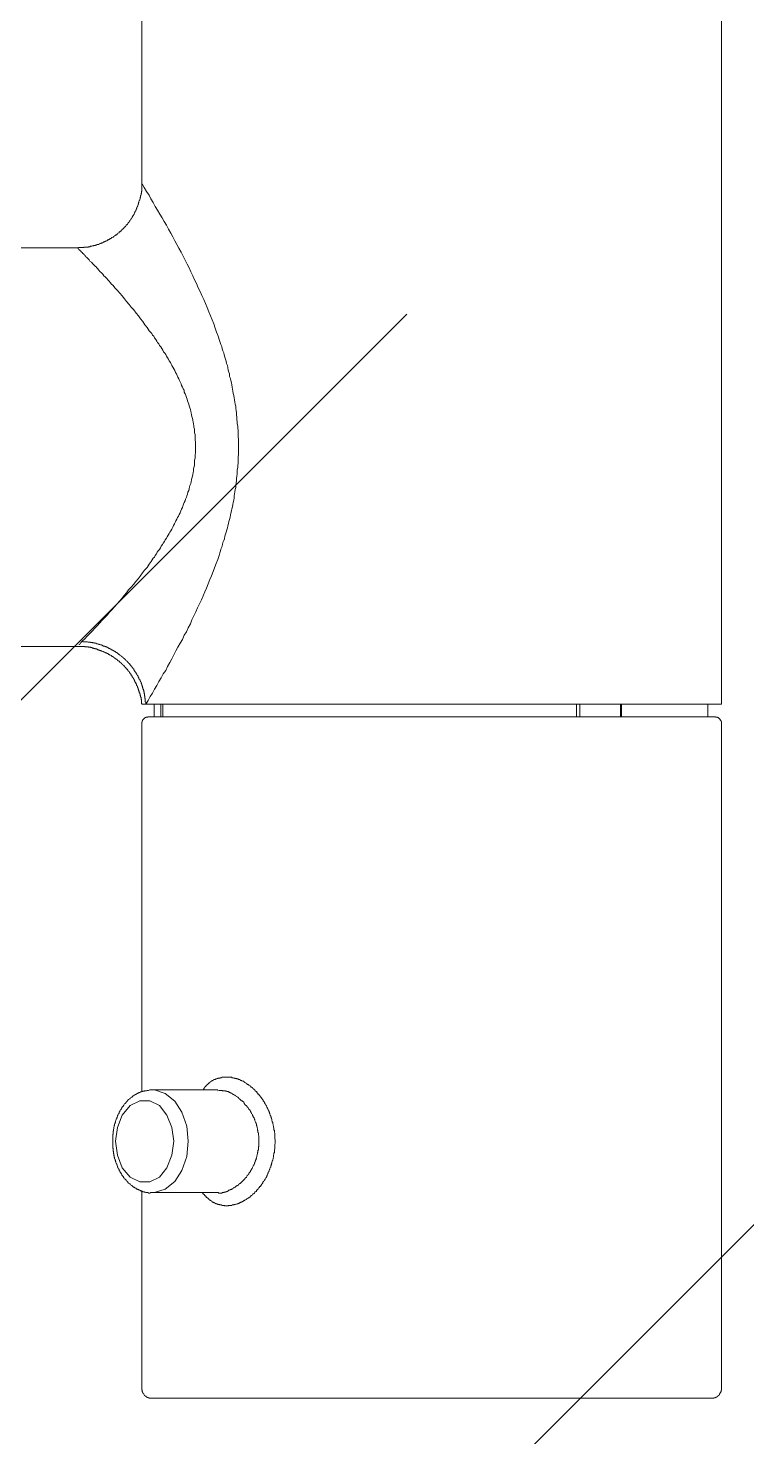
# Model space of a CAD drawing. Header units: millimetres. Extents: x -343543 to 400519, y -115663 to 104219.
# Drawn here: x -258525.6 to -258474.2, y 7059.2 to 7159.8 of the extents above; entities that cross this region are included whole.
import ezdxf

# ---------------------------------------------------------------- set-up
doc = ezdxf.new("R2010")
doc.units = ezdxf.units.MM
doc.layers.get('0').update_dxf_attribs({"color": 231, "lineweight": 0})
for name, color, linetype, lineweight in [('A-PATT', 252, 'Continuous', 9), ('A-SYMBOLS', 10, 'Continuous', 13), ('XREF MAT BANG TUONG XAY$0$01.Xref _MB T1$0$A-FURN', 8, 'Continuous', 5), ('XREF MAT BANG TUONG XAY$0$01.Xref _MB T1$0$A-TEXT', 8, 'Continuous', 25)]:
    doc.layers.add(name, color=color, linetype=linetype, lineweight=lineweight)

# ---------------------------------------------------------------- blocks, each defined once
blk = doc.blocks.new('*U200')
at = {"color": 8}
for p, q in [((-49.738, -55.689), (49.738, -55.689)), ((134.592, -95.886), (134.592, -56.212))]:
    blk.add_line(p, q, dxfattribs=at)
for points in [[(53.738, -51.24), (53.738, -39.849)], [(81.751, -39.849), (81.751, -51.681), (81.777, -51.712), (81.777, -51.907), (81.803, -51.938), (81.803, -52.076), (81.833, -52.097), (81.833, -52.184), (81.859, -52.22), (81.859, -52.302), (81.89, -52.328), (81.89, -52.379), (81.918, -52.41), (81.918, -52.502), (81.946, -52.518), (81.946, -52.579), (81.977, -52.579), (81.977, -52.636), (82, -52.661), (82, -52.713), (82.031, -52.749), (82.031, -52.774), (82.057, -52.8), (82.057, -52.867), (82.085, -52.882), (82.085, -52.913), (82.113, -52.944), (82.113, -52.995), (82.141, -53.026), (82.141, -53.082), (82.167, -53.082), (82.167, -53.108), (82.195, -53.133), (82.195, -53.2), (82.229, -53.2), (82.229, -53.226), (82.254, -53.246), (82.254, -53.308), (82.282, -53.339), (82.308, -53.364), (82.308, -53.39), (82.339, -53.416), (82.339, -53.446), (82.362, -53.446), (82.362, -53.498), (82.395, -53.529), (82.395, -53.564), (82.421, -53.564), (82.421, -53.59), (82.449, -53.606), (82.449, -53.641), (82.48, -53.641), (82.48, -53.672), (82.503, -53.698), (82.503, -53.724), (82.536, -53.724), (82.536, -53.754), (82.562, -53.78), (82.562, -53.811), (82.59, -53.811), (82.616, -53.842), (82.616, -53.862), (82.672, -53.924), (82.672, -53.954), (82.703, -53.97), (82.731, -54.006), (82.757, -54.037), (82.783, -54.062), (82.783, -54.088), (82.814, -54.114), (82.844, -54.144), (82.867, -54.175), (82.898, -54.206), (82.898, -54.226), (82.924, -54.226), (82.955, -54.252), (82.955, -54.288), (82.98, -54.288), (83.009, -54.319), (83.009, -54.334), (83.034, -54.334), (83.065, -54.37), (83.065, -54.396), (83.091, -54.396), (83.091, -54.427), (83.121, -54.457), (83.147, -54.457), (83.147, -54.478), (83.175, -54.478), (83.209, -54.509), (83.229, -54.534), (83.262, -54.57), (83.288, -54.586), (83.316, -54.616), (83.342, -54.616), (83.342, -54.652), (83.373, -54.678), (83.398, -54.678), (83.398, -54.709), (83.429, -54.709), (83.452, -54.734), (83.483, -54.734), (83.483, -54.76), (83.516, -54.791), (83.54, -54.791), (83.57, -54.816), (83.596, -54.842), (83.619, -54.842), (83.619, -54.868), (83.65, -54.868), (83.681, -54.899), (83.706, -54.899), (83.706, -54.934), (83.735, -54.934), (83.76, -54.95), (83.794, -54.95), (83.814, -54.986), (83.847, -55.017), (83.873, -55.017), (83.901, -55.042), (83.935, -55.068), (83.96, -55.068), (83.989, -55.094), (84.014, -55.094), (84.014, -55.124), (84.042, -55.124), (84.068, -55.155), (84.125, -55.155), (84.125, -55.181), (84.155, -55.181), (84.184, -55.206), (84.243, -55.206), (84.243, -55.232), (84.266, -55.232), (84.296, -55.263), (84.353, -55.263), (84.379, -55.299), (84.407, -55.324), (84.463, -55.324), (84.491, -55.345), (84.52, -55.345), (84.548, -55.376), (84.604, -55.376), (84.627, -55.407), (84.686, -55.407), (84.686, -55.422), (84.74, -55.422), (84.768, -55.458), (84.828, -55.458), (84.851, -55.489), (84.881, -55.489), (84.91, -55.514), (84.992, -55.514), (85.022, -55.55), (85.076, -55.55), (85.105, -55.566), (85.189, -55.566), (85.22, -55.596), (85.3, -55.596), (85.33, -55.632), (85.471, -55.632), (85.497, -55.658), (85.749, -55.658), (85.774, -55.689), (85.805, -55.689)], [(49.738, -55.689), (49.769, -55.658), (49.879, -55.658), (49.907, -55.632), (50.02, -55.632), (50.046, -55.596), (50.161, -55.596), (50.187, -55.566), (50.269, -55.566), (50.328, -55.55), (50.382, -55.55), (50.408, -55.514), (50.436, -55.514), (50.464, -55.489), (50.549, -55.489), (50.574, -55.458), (50.636, -55.458), (50.659, -55.422), (50.718, -55.422), (50.746, -55.407), (50.772, -55.407), (50.8, -55.376), (50.856, -55.376), (50.882, -55.345), (50.941, -55.345), (50.967, -55.324), (51.021, -55.324), (51.054, -55.299), (51.08, -55.263), (51.134, -55.263), (51.164, -55.232), (51.19, -55.232), (51.221, -55.206), (51.244, -55.206), (51.244, -55.181), (51.305, -55.181), (51.331, -55.155), (51.362, -55.155), (51.388, -55.124), (51.416, -55.124), (51.416, -55.094), (51.441, -55.094), (51.472, -55.068), (51.503, -55.068), (51.526, -55.042), (51.552, -55.042), (51.585, -55.017), (51.613, -54.986), (51.639, -54.986), (51.67, -54.95), (51.693, -54.95), (51.693, -54.934), (51.726, -54.934), (51.752, -54.899), (51.78, -54.868), (51.806, -54.868), (51.806, -54.842), (51.834, -54.842), (51.86, -54.816), (51.89, -54.816), (51.921, -54.791), (51.921, -54.76), (51.947, -54.76), (51.975, -54.734), (52.001, -54.734), (52.034, -54.709), (52.034, -54.678), (52.057, -54.678), (52.088, -54.652), (52.114, -54.652), (52.114, -54.616), (52.144, -54.586), (52.17, -54.586), (52.198, -54.57), (52.198, -54.534), (52.229, -54.534), (52.252, -54.509), (52.252, -54.478), (52.283, -54.478), (52.311, -54.457), (52.339, -54.427), (52.365, -54.396), (52.396, -54.37), (52.419, -54.334), (52.452, -54.319), (52.478, -54.288), (52.506, -54.252), (52.506, -54.226), (52.532, -54.226), (52.56, -54.206), (52.56, -54.175), (52.593, -54.175), (52.619, -54.144), (52.619, -54.114), (52.642, -54.088), (52.673, -54.088), (52.673, -54.062), (52.701, -54.037), (52.701, -54.006), (52.729, -54.006), (52.76, -53.97), (52.76, -53.954), (52.783, -53.924), (52.814, -53.924), (52.814, -53.893), (52.84, -53.862), (52.84, -53.842), (52.87, -53.811), (52.896, -53.78), (52.924, -53.754), (52.924, -53.724), (52.955, -53.698), (52.981, -53.672), (52.981, -53.641), (53.012, -53.606), (53.012, -53.59), (53.037, -53.564), (53.065, -53.529), (53.065, -53.498), (53.091, -53.472), (53.091, -53.446), (53.122, -53.416), (53.145, -53.39), (53.145, -53.364), (53.178, -53.339), (53.178, -53.308), (53.204, -53.277), (53.204, -53.246), (53.232, -53.246), (53.232, -53.2), (53.263, -53.164), (53.263, -53.133), (53.289, -53.108), (53.289, -53.082), (53.319, -53.056), (53.319, -53.026), (53.345, -52.995), (53.345, -52.964), (53.373, -52.944), (53.373, -52.882), (53.399, -52.867), (53.399, -52.831), (53.427, -52.8), (53.427, -52.774), (53.455, -52.749), (53.455, -52.692), (53.486, -52.661), (53.486, -52.61), (53.509, -52.579), (53.509, -52.518), (53.54, -52.502), (53.54, -52.436), (53.573, -52.41), (53.573, -52.328), (53.597, -52.302), (53.597, -52.22), (53.622, -52.184), (53.622, -52.076), (53.653, -52.046), (53.653, -51.938), (53.681, -51.907), (53.681, -51.62), (53.709, -51.604), (53.709, -51.24)], [(81.387, -51.491), (81.415, -51.461), (81.441, -51.461), (81.441, -51.43), (81.469, -51.43), (81.469, -51.399), (81.5, -51.399), (81.5, -51.379), (81.528, -51.379), (81.556, -51.348), (81.582, -51.317), (81.613, -51.317), (81.613, -51.291), (81.636, -51.291)], [(81.387, -51.491), (81.387, -51.512), (81.415, -51.538), (81.415, -51.871), (81.441, -51.907), (81.441, -52.076), (81.469, -52.076), (81.469, -52.22), (81.5, -52.235), (81.5, -52.359), (81.528, -52.359), (81.528, -52.472), (81.556, -52.502), (81.556, -52.579), (81.582, -52.61), (81.582, -52.661), (81.613, -52.692), (81.613, -52.749), (81.636, -52.774), (81.636, -52.867), (81.669, -52.867), (81.669, -52.913), (81.695, -52.944), (81.695, -52.964), (81.723, -52.995), (81.723, -53.082), (81.751, -53.082), (81.751, -53.133), (81.777, -53.164), (81.777, -53.2), (81.803, -53.226), (81.803, -53.277), (81.833, -53.277), (81.833, -53.308), (81.859, -53.339), (81.859, -53.364), (81.89, -53.39), (81.89, -53.446), (81.918, -53.446), (81.918, -53.472), (81.946, -53.498), (81.946, -53.529), (81.977, -53.564), (81.977, -53.59), (82, -53.606), (82, -53.641), (82.031, -53.672), (82.031, -53.698), (82.057, -53.698), (82.057, -53.724), (82.085, -53.754), (82.085, -53.78), (82.113, -53.78), (82.113, -53.842), (82.141, -53.842), (82.141, -53.862), (82.167, -53.893), (82.167, -53.924), (82.195, -53.924), (82.195, -53.954), (82.229, -53.97), (82.254, -54.006), (82.254, -54.037), (82.282, -54.037), (82.282, -54.062), (82.308, -54.088), (82.339, -54.114), (82.339, -54.144), (82.362, -54.144), (82.362, -54.175), (82.395, -54.206), (82.421, -54.226), (82.421, -54.252), (82.449, -54.252), (82.449, -54.288), (82.48, -54.319), (82.503, -54.319), (82.503, -54.334), (82.536, -54.37), (82.562, -54.396), (82.562, -54.427), (82.59, -54.427), (82.59, -54.457), (82.616, -54.478), (82.644, -54.478), (82.644, -54.509), (82.672, -54.509), (82.672, -54.534), (82.703, -54.57), (82.731, -54.57), (82.731, -54.586), (82.757, -54.586), (82.757, -54.616), (82.783, -54.652), (82.814, -54.652), (82.814, -54.678), (82.844, -54.678), (82.844, -54.709), (82.867, -54.734), (82.898, -54.734), (82.898, -54.76), (82.924, -54.76), (82.955, -54.791), (82.98, -54.816), (82.98, -54.842), (83.009, -54.842), (83.034, -54.868), (83.065, -54.899), (83.091, -54.899), (83.091, -54.934), (83.121, -54.934), (83.147, -54.95), (83.175, -54.986), (83.209, -54.986), (83.209, -55.017), (83.229, -55.042), (83.262, -55.042), (83.262, -55.068), (83.288, -55.068), (83.316, -55.094), (83.342, -55.124), (83.398, -55.124), (83.398, -55.155), (83.429, -55.155), (83.452, -55.181), (83.483, -55.206), (83.516, -55.206), (83.54, -55.232), (83.57, -55.263), (83.596, -55.263), (83.596, -55.299), (83.65, -55.299), (83.681, -55.324), (83.706, -55.345), (83.735, -55.345), (83.76, -55.376), (83.794, -55.376), (83.814, -55.407), (83.847, -55.422), (83.901, -55.422), (83.901, -55.458), (83.935, -55.458), (83.96, -55.489), (84.014, -55.489), (84.014, -55.514), (84.068, -55.514), (84.099, -55.55), (84.125, -55.566), (84.184, -55.566), (84.184, -55.596), (84.243, -55.596), (84.266, -55.632), (84.322, -55.632), (84.353, -55.658), (84.407, -55.658), (84.407, -55.689), (84.463, -55.689), (84.491, -55.709), (84.548, -55.709), (84.574, -55.74), (84.627, -55.74), (84.661, -55.771), (84.74, -55.771), (84.74, -55.797), (84.828, -55.797), (84.851, -55.822), (84.938, -55.822), (84.969, -55.848), (85.048, -55.848), (85.076, -55.879), (85.22, -55.879), (85.246, -55.909), (85.387, -55.909), (85.412, -55.93), (85.636, -55.93), (85.664, -55.961), (85.805, -55.961)], [(112.923, -56.243), (112.952, -56.161), (112.952, -56.053), (112.977, -56.022), (112.977, -55.879), (113.011, -55.848), (113.011, -55.771), (113.031, -55.771), (113.031, -55.658), (113.064, -55.658), (113.064, -55.596), (113.09, -55.566), (113.09, -55.514), (113.118, -55.489), (113.118, -55.458), (113.152, -55.422), (113.152, -55.407), (113.175, -55.376), (113.175, -55.345), (113.206, -55.324), (113.206, -55.299), (113.231, -55.263), (113.231, -55.232), (113.259, -55.232), (113.259, -55.181), (113.285, -55.181), (113.285, -55.155), (113.316, -55.155), (113.316, -55.094), (113.342, -55.094), (113.342, -55.068), (113.372, -55.068), (113.372, -55.042), (113.401, -55.017), (113.426, -54.986), (113.457, -54.95), (113.457, -54.934), (113.483, -54.899), (113.513, -54.868), (113.536, -54.842), (113.57, -54.791), (113.596, -54.76), (113.624, -54.734), (113.649, -54.709), (113.678, -54.678), (113.708, -54.652), (113.737, -54.652), (113.76, -54.616), (113.79, -54.586), (113.821, -54.57), (113.844, -54.534), (113.878, -54.509), (113.903, -54.478), (113.932, -54.457), (113.985, -54.427), (114.011, -54.396), (114.042, -54.396), (114.068, -54.37), (114.098, -54.334), (114.121, -54.319), (114.155, -54.288), (114.186, -54.288), (114.239, -54.252), (114.265, -54.226), (114.293, -54.206), (114.322, -54.206), (114.35, -54.175), (114.404, -54.144), (114.429, -54.144), (114.463, -54.114), (114.491, -54.088), (114.547, -54.088), (114.57, -54.062), (114.604, -54.062), (114.629, -54.037), (114.683, -54.006), (114.712, -54.006), (114.74, -53.97), (114.771, -53.97), (114.824, -53.954), (114.853, -53.954), (114.878, -53.924), (114.935, -53.924), (114.966, -53.893), (114.991, -53.893), (115.053, -53.862), (115.076, -53.862), (115.107, -53.842), (115.189, -53.842), (115.217, -53.811), (115.273, -53.811), (115.296, -53.78), (115.384, -53.78), (115.409, -53.754), (115.497, -53.754), (115.525, -53.724), (115.638, -53.724), (115.692, -53.698), (115.804, -53.698), (115.828, -53.672), (116.023, -53.672), (116.056, -53.641), (117.003, -53.641), (117.036, -53.672), (117.231, -53.672), (117.257, -53.698), (117.398, -53.698), (117.421, -53.724), (117.539, -53.724), (117.562, -53.754), (117.649, -53.754), (117.675, -53.78), (117.762, -53.78), (117.79, -53.811), (117.844, -53.811), (117.87, -53.842), (117.957, -53.842), (117.983, -53.862), (118.013, -53.862), (118.07, -53.893), (118.098, -53.893), (118.124, -53.924), (118.18, -53.924), (118.208, -53.954), (118.234, -53.954), (118.288, -53.97), (118.321, -53.97), (118.347, -54.006), (118.375, -54.006), (118.434, -54.037), (118.455, -54.062), (118.488, -54.062), (118.516, -54.088), (118.575, -54.088), (118.598, -54.114), (118.629, -54.144), (118.655, -54.144), (118.709, -54.175), (118.74, -54.206), (118.765, -54.206), (118.796, -54.226), (118.819, -54.252), (118.881, -54.288), (118.906, -54.288), (118.937, -54.319), (118.96, -54.334), (118.994, -54.37), (119.019, -54.396), (119.078, -54.396), (119.101, -54.427), (119.127, -54.457), (119.16, -54.478), (119.189, -54.509), (119.214, -54.534), (119.242, -54.57), (119.268, -54.586), (119.301, -54.616), (119.324, -54.652), (119.355, -54.652), (119.381, -54.678), (119.409, -54.709), (119.442, -54.734), (119.466, -54.76), (119.496, -54.791), (119.522, -54.842), (119.55, -54.868), (119.578, -54.899), (119.609, -54.934), (119.609, -54.95), (119.632, -54.986), (119.663, -55.017), (119.689, -55.042), (119.745, -55.094), (119.745, -55.155), (119.773, -55.181), (119.799, -55.206), (119.799, -55.232), (119.827, -55.263), (119.861, -55.324), (119.886, -55.345), (119.886, -55.376), (119.915, -55.407), (119.915, -55.458), (119.94, -55.489), (119.971, -55.514), (119.971, -55.55), (119.994, -55.596), (120.027, -55.632), (120.027, -55.689), (120.053, -55.709), (120.053, -55.771), (120.081, -55.771), (120.081, -55.848), (120.107, -55.879), (120.107, -55.93), (120.138, -55.961), (120.138, -56.13), (120.169, -56.161), (120.169, -56.279), (120.138, -56.294)], [(117.508, -57.808), (116.531, -57.946), (115.55, -57.808), (114.683, -57.449), (114.011, -56.92), (113.678, -56.243), (113.678, -55.55), (114.011, -54.868), (114.683, -54.319), (115.55, -53.97), (116.531, -53.842), (117.508, -53.97), (118.401, -54.319), (119.047, -54.868), (119.381, -55.55), (119.381, -56.243), (119.047, -56.92), (118.401, -57.449), (117.508, -57.808)], [(85.805, -55.961), (85.554, -56.13), (85.274, -56.279), (85.022, -56.438), (84.74, -56.576), (84.491, -56.751), (84.209, -56.889), (83.96, -57.049), (83.681, -57.192), (83.429, -57.367), (83.147, -57.505), (82.867, -57.664), (82.616, -57.808), (82.339, -57.946), (82.057, -58.09), (81.803, -58.229), (81.528, -58.393), (81.249, -58.537), (80.966, -58.675), (80.715, -58.819), (80.438, -58.957), (80.158, -59.101), (79.876, -59.209), (79.599, -59.352), (79.317, -59.491), (79.04, -59.604), (78.757, -59.748), (78.478, -59.886), (78.201, -59.999), (77.918, -60.112), (77.641, -60.245), (77.359, -60.358), (77.051, -60.471), (76.774, -60.584), (76.492, -60.692), (76.212, -60.805), (75.907, -60.917), (75.627, -61.025), (75.345, -61.118), (75.178, -61.169), (75.037, -61.225), (74.901, -61.251), (74.76, -61.307), (74.593, -61.359), (74.452, -61.39), (74.311, -61.451), (74.175, -61.497), (74.006, -61.533), (73.867, -61.579), (73.726, -61.615), (73.562, -61.672), (73.418, -61.703), (73.277, -61.723), (73.113, -61.779), (72.972, -61.815), (72.833, -61.846), (72.661, -61.898), (72.528, -61.923), (72.387, -61.954), (72.218, -61.985), (72.077, -62.005), (71.935, -62.062), (71.769, -62.087), (71.628, -62.113), (71.461, -62.144), (71.32, -62.18), (71.153, -62.18), (71.012, -62.205), (70.876, -62.236), (70.709, -62.257), (70.568, -62.287), (70.404, -62.287), (70.258, -62.318), (70.093, -62.339), (69.955, -62.339), (69.785, -62.37), (69.644, -62.4), (69.336, -62.4), (69.17, -62.426), (69.029, -62.426), (68.864, -62.462), (68.415, -62.462), (68.246, -62.477), (67.184, -62.477), (67.017, -62.462), (66.568, -62.462), (66.399, -62.426), (66.258, -62.426), (66.091, -62.4), (65.952, -62.4), (65.786, -62.37), (65.645, -62.37), (65.478, -62.339), (65.337, -62.339), (65.17, -62.318), (65.034, -62.287), (64.862, -62.287), (64.721, -62.257), (64.585, -62.236), (64.418, -62.205), (64.277, -62.18), (64.108, -62.144), (63.972, -62.113), (63.802, -62.087), (63.52, -62.036), (63.353, -62.005), (63.212, -61.985), (63.046, -61.954), (62.905, -61.923), (62.769, -61.862), (62.597, -61.846), (62.461, -61.815), (62.32, -61.754), (62.153, -61.723), (62.012, -61.703), (61.871, -61.641), (61.706, -61.615), (61.56, -61.564), (61.422, -61.533), (61.255, -61.482), (61.119, -61.451), (60.975, -61.39), (60.834, -61.338), (60.67, -61.307), (60.531, -61.251), (60.39, -61.2), (60.249, -61.138), (59.941, -61.056), (59.659, -60.943), (59.382, -60.835), (59.074, -60.743), (58.797, -60.635), (58.515, -60.517), (58.238, -60.409), (57.93, -60.271), (57.653, -60.163), (57.371, -60.045), (57.091, -59.907), (56.809, -59.794), (56.532, -59.655), (56.249, -59.542), (55.972, -59.399), (55.693, -59.275), (55.41, -59.132), (55.136, -59.019), (54.884, -58.875), (54.605, -58.737), (54.323, -58.593), (54.046, -58.454), (53.763, -58.28), (53.509, -58.152), (53.232, -58.013), (52.955, -57.87), (52.701, -57.731), (52.419, -57.557), (52.144, -57.413), (51.89, -57.249), (51.613, -57.11), (51.362, -56.966), (51.08, -56.797), (50.826, -56.633), (50.549, -56.494), (50.297, -56.325), (50.02, -56.197), (49.769, -56.022), (49.486, -55.848), (49.232, -55.709)], [(113.064, -55.689), (87.06, -55.689), (87.06, -55.709), (86.98, -55.709), (86.98, -55.74), (86.926, -55.74), (86.926, -55.771), (86.893, -55.771), (86.893, -55.797), (86.87, -55.797), (86.839, -55.822), (86.813, -55.848), (86.813, -55.879), (86.785, -55.879), (86.785, -55.909), (86.752, -55.909), (86.752, -55.961), (86.729, -55.986), (86.729, -56.104), (86.698, -56.104)], [(112.923, -61.025), (112.923, -56.243)], [(120.138, -56.294), (120.138, -61.087), (120.169, -61.087), (120.169, -61.338), (120.138, -61.338), (120.138, -61.451), (120.107, -61.482), (120.107, -61.564), (120.081, -61.579), (120.081, -61.641), (120.053, -61.641), (120.053, -61.703), (120.027, -61.703), (120.027, -61.754), (119.994, -61.754), (119.994, -61.779), (119.971, -61.815), (119.971, -61.862), (119.94, -61.898), (119.915, -61.923), (119.915, -61.985), (119.886, -62.005), (119.861, -62.036), (119.861, -62.087), (119.827, -62.113), (119.799, -62.144), (119.773, -62.18), (119.773, -62.205), (119.745, -62.257), (119.689, -62.318), (119.663, -62.339), (119.663, -62.37), (119.632, -62.4), (119.609, -62.462), (119.578, -62.477), (119.55, -62.508), (119.522, -62.544), (119.496, -62.57), (119.496, -62.6), (119.466, -62.621), (119.442, -62.652), (119.409, -62.683), (119.381, -62.708), (119.355, -62.734), (119.324, -62.76), (119.301, -62.79), (119.268, -62.826), (119.242, -62.852), (119.214, -62.872), (119.189, -62.903), (119.16, -62.934), (119.127, -62.949), (119.101, -62.985), (119.078, -63.016), (119.047, -63.042), (118.994, -63.078), (118.96, -63.093), (118.937, -63.093), (118.906, -63.124), (118.881, -63.16), (118.85, -63.185), (118.819, -63.216), (118.765, -63.242), (118.74, -63.242), (118.709, -63.268), (118.683, -63.298), (118.655, -63.324), (118.598, -63.324), (118.575, -63.35), (118.542, -63.375), (118.516, -63.406), (118.488, -63.406), (118.434, -63.437), (118.401, -63.457), (118.375, -63.457), (118.321, -63.488), (118.288, -63.514), (118.265, -63.514), (118.234, -63.55), (118.18, -63.55), (118.152, -63.581), (118.124, -63.596), (118.07, -63.596), (118.039, -63.632), (118.013, -63.632), (117.957, -63.663), (117.926, -63.663), (117.903, -63.688), (117.844, -63.688), (117.816, -63.714), (117.731, -63.714), (117.706, -63.74), (117.675, -63.74), (117.621, -63.77), (117.562, -63.77), (117.508, -63.806), (117.454, -63.806), (117.398, -63.822), (117.313, -63.822), (117.285, -63.852), (117.172, -63.852), (117.118, -63.883), (116.923, -63.883), (116.895, -63.914), (116.141, -63.914), (116.11, -63.883), (115.943, -63.883), (115.915, -63.852), (115.779, -63.852), (115.748, -63.822), (115.638, -63.822), (115.581, -63.806), (115.525, -63.806), (115.471, -63.77), (115.438, -63.77), (115.409, -63.74), (115.33, -63.74), (115.296, -63.714), (115.243, -63.714), (115.217, -63.688), (115.189, -63.688), (115.132, -63.663), (115.107, -63.663), (115.076, -63.632), (115.022, -63.632), (114.991, -63.596), (114.966, -63.596), (114.912, -63.581), (114.878, -63.581), (114.853, -63.55), (114.799, -63.514), (114.771, -63.514), (114.74, -63.488), (114.712, -63.457), (114.658, -63.457), (114.629, -63.437), (114.604, -63.406), (114.57, -63.406), (114.517, -63.375), (114.491, -63.35), (114.463, -63.35), (114.429, -63.324), (114.375, -63.298), (114.35, -63.268), (114.322, -63.268), (114.265, -63.216), (114.239, -63.185), (114.186, -63.16), (114.155, -63.16), (114.121, -63.124), (114.098, -63.093), (114.068, -63.078), (114.042, -63.042), (114.011, -63.016), (113.985, -62.985), (113.957, -62.949), (113.932, -62.934), (113.903, -62.903), (113.878, -62.872), (113.821, -62.872), (113.79, -62.852), (113.76, -62.826), (113.737, -62.79), (113.708, -62.76), (113.678, -62.734), (113.678, -62.683), (113.649, -62.652), (113.624, -62.621), (113.596, -62.6), (113.57, -62.57), (113.536, -62.544), (113.513, -62.508), (113.483, -62.477), (113.457, -62.462), (113.426, -62.426), (113.401, -62.4), (113.372, -62.339), (113.372, -62.318), (113.342, -62.287), (113.316, -62.257), (113.285, -62.236), (113.259, -62.18), (113.259, -62.144), (113.231, -62.144), (113.231, -62.113), (113.206, -62.087), (113.206, -62.062), (113.175, -62.036), (113.175, -62.005), (113.152, -62.005), (113.152, -61.954), (113.118, -61.954), (113.118, -61.898), (113.09, -61.898), (113.09, -61.846), (113.064, -61.815), (113.064, -61.779), (113.031, -61.754), (113.031, -61.672), (113.011, -61.672), (113.011, -61.564), (112.977, -61.564), (112.977, -61.359), (112.952, -61.338), (112.952, -61.118), (112.977, -61.025)], [(119.994, -55.689), (134.007, -55.689)], [(134.592, -56.212), (134.562, -56.212), (134.562, -56.13), (134.536, -56.13), (134.536, -56.068), (134.505, -56.068), (134.505, -56.022), (134.479, -56.022), (134.479, -55.986), (134.451, -55.986), (134.451, -55.93), (134.426, -55.93), (134.426, -55.909), (134.392, -55.909), (134.392, -55.879), (134.369, -55.879), (134.369, -55.848), (134.338, -55.848), (134.313, -55.822), (134.284, -55.822), (134.284, -55.797), (134.259, -55.797), (134.228, -55.771), (134.197, -55.771), (134.174, -55.74), (134.143, -55.74), (134.115, -55.709), (134.03, -55.709), (134.007, -55.689)], [(86.698, -56.551), (85.805, -56.551)], [(86.698, -57.033), (85.805, -57.033)], [(86.698, -57.167), (85.805, -57.167)], [(112.923, -56.576), (113.175, -57.331), (113.708, -58.013), (114.491, -58.511), (115.471, -58.85), (116.531, -58.957)], [(116.531, -58.957), (117.595, -58.85), (118.575, -58.511), (119.355, -58.013), (119.886, -57.331), (120.138, -56.576)], [(112.923, -59.999), (112.867, -60.03), (112.81, -60.081), (112.782, -60.081), (112.757, -60.112), (112.731, -60.127), (112.7, -60.127), (112.669, -60.163), (112.646, -60.189), (112.646, -60.22), (112.615, -60.22), (112.59, -60.245), (112.559, -60.271), (112.533, -60.302), (112.503, -60.302), (112.503, -60.327), (112.479, -60.358), (112.446, -60.394), (112.42, -60.409), (112.42, -60.44), (112.392, -60.471), (112.367, -60.471), (112.367, -60.492), (112.338, -60.517), (112.308, -60.553), (112.308, -60.584), (112.282, -60.61), (112.282, -60.635), (112.251, -60.661), (112.225, -60.692), (112.225, -60.728), (112.197, -60.743), (112.197, -60.835), (112.172, -60.866), (112.172, -60.887), (112.138, -60.917), (112.138, -60.943), (112.115, -60.974), (112.115, -61.025), (112.084, -61.056), (112.084, -61.169), (112.059, -61.2), (112.059, -61.282), (112.03, -61.307), (112.03, -61.985), (112.059, -62.036), (112.059, -62.113), (112.084, -62.144), (112.084, -62.236), (112.115, -62.257), (112.115, -62.339), (112.138, -62.37), (112.138, -62.426), (112.172, -62.462), (112.172, -62.477), (112.197, -62.508), (112.197, -62.57), (112.225, -62.6), (112.225, -62.621), (112.251, -62.652), (112.251, -62.683), (112.282, -62.708), (112.282, -62.734), (112.308, -62.79), (112.308, -62.826), (112.338, -62.852), (112.367, -62.872), (112.367, -62.903), (112.392, -62.934), (112.392, -62.949), (112.42, -62.949), (112.42, -62.985), (112.446, -63.016), (112.479, -63.042), (112.479, -63.078), (112.503, -63.093), (112.533, -63.124), (112.533, -63.16), (112.559, -63.185), (112.59, -63.216), (112.59, -63.242), (112.615, -63.268), (112.646, -63.298), (112.646, -63.324), (112.669, -63.35), (112.7, -63.35), (112.731, -63.375), (112.731, -63.406), (112.757, -63.437), (112.782, -63.457), (112.81, -63.488), (112.81, -63.514), (112.841, -63.514), (112.867, -63.55), (112.898, -63.581), (112.923, -63.596), (112.923, -63.632), (112.952, -63.663), (112.977, -63.663), (113.011, -63.688), (113.031, -63.714), (113.031, -63.74), (113.064, -63.77), (113.09, -63.77), (113.118, -63.806), (113.152, -63.822), (113.175, -63.852), (113.206, -63.852), (113.206, -63.883), (113.231, -63.914), (113.259, -63.945), (113.285, -63.945), (113.316, -63.965), (113.342, -63.996), (113.372, -63.996), (113.401, -64.022), (113.426, -64.053), (113.457, -64.073), (113.483, -64.104), (113.513, -64.104), (113.536, -64.135), (113.57, -64.16), (113.596, -64.16), (113.624, -64.196), (113.649, -64.212), (113.678, -64.212), (113.708, -64.242), (113.737, -64.242), (113.76, -64.278), (113.79, -64.304), (113.821, -64.304), (113.844, -64.325), (113.878, -64.325), (113.903, -64.355), (113.932, -64.386), (113.957, -64.386), (113.985, -64.417), (114.011, -64.417), (114.042, -64.448), (114.068, -64.448), (114.098, -64.468), (114.121, -64.468), (114.155, -64.494), (114.186, -64.494), (114.209, -64.53), (114.239, -64.53), (114.265, -64.561), (114.293, -64.561), (114.322, -64.576), (114.35, -64.576), (114.375, -64.612), (114.404, -64.612), (114.429, -64.638), (114.491, -64.638), (114.517, -64.668), (114.547, -64.668), (114.57, -64.694), (114.629, -64.694), (114.658, -64.72), (114.712, -64.72), (114.74, -64.75), (114.799, -64.75), (114.824, -64.776), (114.878, -64.776), (114.912, -64.807), (114.935, -64.807), (114.991, -64.833), (115.076, -64.833), (115.107, -64.858), (115.163, -64.858), (115.217, -64.889), (115.296, -64.889), (115.356, -64.91), (115.409, -64.91), (115.471, -64.94), (115.525, -64.94), (115.607, -64.966), (115.717, -64.966), (115.779, -65.002), (115.915, -65.002), (115.969, -65.033), (116.364, -65.033), (116.418, -65.053), (116.672, -65.053), (116.756, -65.033), (117.059, -65.033), (117.118, -65.002), (117.313, -65.002), (117.367, -64.966), (117.454, -64.966), (117.508, -64.94), (117.621, -64.94), (117.706, -64.91), (117.762, -64.91), (117.816, -64.889), (117.87, -64.889), (117.903, -64.858), (117.957, -64.858), (118.013, -64.833), (118.07, -64.833), (118.098, -64.807), (118.152, -64.807), (118.18, -64.776), (118.234, -64.776), (118.265, -64.75), (118.347, -64.75), (118.375, -64.72), (118.401, -64.72), (118.434, -64.694), (118.488, -64.694), (118.516, -64.668), (118.542, -64.668), (118.575, -64.638), (118.598, -64.638), (118.629, -64.612), (118.683, -64.612), (118.709, -64.576), (118.74, -64.576), (118.765, -64.561), (118.796, -64.561), (118.819, -64.53), (118.85, -64.53), (118.906, -64.494), (118.937, -64.494), (118.96, -64.468), (118.994, -64.468), (119.019, -64.448), (119.047, -64.448), (119.078, -64.417), (119.101, -64.417), (119.127, -64.386), (119.16, -64.355), (119.189, -64.355), (119.214, -64.325), (119.242, -64.325), (119.268, -64.304), (119.301, -64.278), (119.324, -64.242), (119.355, -64.242), (119.381, -64.212), (119.409, -64.196), (119.442, -64.196), (119.466, -64.16), (119.496, -64.16), (119.522, -64.135), (119.55, -64.104), (119.578, -64.104), (119.609, -64.073), (119.632, -64.053), (119.663, -64.053), (119.689, -64.022), (119.717, -63.996), (119.717, -63.965), (119.745, -63.965), (119.773, -63.945), (119.799, -63.914), (119.827, -63.914), (119.861, -63.883), (119.886, -63.852), (119.915, -63.822), (119.94, -63.806), (119.971, -63.77), (119.994, -63.74), (120.027, -63.74), (120.053, -63.714), (120.081, -63.688), (120.081, -63.663), (120.107, -63.632), (120.138, -63.632), (120.169, -63.596), (120.192, -63.581), (120.192, -63.55), (120.222, -63.514), (120.248, -63.488), (120.276, -63.488), (120.276, -63.457), (120.305, -63.437), (120.335, -63.406), (120.358, -63.375), (120.358, -63.35), (120.389, -63.324), (120.415, -63.298), (120.446, -63.298), (120.446, -63.268), (120.471, -63.242), (120.5, -63.216), (120.5, -63.185), (120.53, -63.16), (120.553, -63.124), (120.553, -63.093), (120.579, -63.078), (120.612, -63.042), (120.612, -63.016), (120.641, -62.985), (120.641, -62.949), (120.666, -62.934), (120.697, -62.903), (120.697, -62.872), (120.723, -62.852), (120.723, -62.826), (120.754, -62.79), (120.754, -62.76), (120.779, -62.734), (120.779, -62.708), (120.807, -62.683), (120.807, -62.652), (120.841, -62.621), (120.841, -62.6), (120.861, -62.57), (120.861, -62.544), (120.895, -62.508), (120.895, -62.462), (120.92, -62.426), (120.92, -62.4), (120.948, -62.339), (120.948, -62.287), (120.974, -62.257), (120.974, -62.18), (121.005, -62.144), (121.005, -62.036), (121.031, -62.005), (121.031, -61.779), (121.061, -61.754), (121.061, -61.533), (121.031, -61.497), (121.031, -61.307), (121.005, -61.282), (121.005, -61.169), (120.974, -61.138), (120.974, -61.056), (120.948, -61.025), (120.948, -60.994), (120.92, -60.974), (120.92, -60.917), (120.895, -60.887), (120.895, -60.866), (120.861, -60.805), (120.861, -60.774), (120.841, -60.743), (120.841, -60.728), (120.807, -60.692), (120.807, -60.661), (120.779, -60.635), (120.754, -60.635), (120.754, -60.61), (120.723, -60.584), (120.723, -60.553), (120.697, -60.517), (120.666, -60.492), (120.666, -60.471), (120.641, -60.44), (120.612, -60.409), (120.579, -60.394), (120.579, -60.358), (120.553, -60.358), (120.53, -60.327), (120.5, -60.302), (120.5, -60.271), (120.471, -60.245), (120.446, -60.22), (120.415, -60.22), (120.389, -60.189), (120.389, -60.163), (120.335, -60.112), (120.276, -60.081), (120.248, -60.03), (120.138, -59.937)], [(134.03, -96.42), (134.03, -96.394), (134.115, -96.394), (134.143, -96.369), (134.197, -96.369), (134.197, -96.343), (134.228, -96.343), (134.259, -96.312), (134.284, -96.312), (134.284, -96.282), (134.338, -96.282), (134.338, -96.256), (134.369, -96.256), (134.369, -96.23), (134.392, -96.23), (134.392, -96.205), (134.426, -96.205), (134.426, -96.174), (134.451, -96.174), (134.451, -96.138), (134.479, -96.112), (134.479, -96.092), (134.505, -96.092), (134.505, -96.03), (134.536, -96.03), (134.536, -95.979), (134.562, -95.979), (134.562, -95.886), (134.592, -95.886)]]:
    blk.add_lwpolyline(points, dxfattribs=at)
blk.add_open_spline([(53.817, -51.24), (53.817, -51.24), (53.792, -51.24), (53.792, -51.24), (53.792, -51.24), (53.792, -51.209), (53.792, -51.209), (53.792, -51.209), (53.763, -51.209), (53.763, -51.209), (53.763, -51.209), (53.763, -51.184), (53.763, -51.184), (53.763, -51.184), (53.763, -51.209), (53.763, -51.209), (53.763, -51.209), (53.792, -51.209), (53.792, -51.209), (53.792, -51.209), (53.792, -51.24), (53.792, -51.24), (53.792, -51.24), (53.817, -51.24), (53.817, -51.24), (53.817, -51.24), (53.817, -51.261), (53.817, -51.261), (53.817, -51.261), (53.848, -51.261), (53.848, -51.261), (53.848, -51.261), (53.848, -51.291), (53.848, -51.291), (53.848, -51.291), (53.874, -51.291), (53.874, -51.291), (53.874, -51.291), (53.904, -51.317), (53.904, -51.317), (53.904, -51.317), (53.904, -51.348), (53.904, -51.348), (53.904, -51.348), (53.935, -51.348), (53.935, -51.348), (53.935, -51.348), (53.958, -51.399), (53.958, -51.399), (53.958, -51.399), (54.046, -51.461), (54.046, -51.461), (54.046, -51.461), (54.071, -51.512), (54.071, -51.512), (54.071, -51.512), (54.099, -51.512), (54.099, -51.512), (54.099, -51.512), (54.125, -51.538), (54.125, -51.538), (54.125, -51.538), (54.125, -51.574), (54.125, -51.574), (54.125, -51.574), (54.156, -51.574), (54.156, -51.574), (54.156, -51.574), (54.156, -51.604), (54.156, -51.604), (54.156, -51.604), (54.181, -51.604), (54.181, -51.604), (54.181, -51.604), (54.212, -51.62), (54.212, -51.62), (54.212, -51.62), (54.235, -51.656), (54.235, -51.656), (54.235, -51.656), (54.266, -51.681), (54.266, -51.681), (54.266, -51.681), (54.294, -51.712), (54.294, -51.712), (54.294, -51.712), (54.323, -51.733), (54.323, -51.733), (54.323, -51.733), (54.353, -51.763), (54.353, -51.763), (54.353, -51.763), (54.379, -51.794), (54.379, -51.794), (54.379, -51.794), (54.407, -51.825), (54.407, -51.825), (54.407, -51.825), (54.433, -51.856), (54.433, -51.856), (54.433, -51.856), (54.464, -51.871), (54.464, -51.871), (54.464, -51.871), (54.52, -51.938), (54.52, -51.938), (54.52, -51.938), (54.551, -51.964), (54.551, -51.964), (54.551, -51.964), (54.577, -51.994), (54.577, -51.994), (54.577, -51.994), (54.63, -52.015), (54.63, -52.015), (54.63, -52.015), (54.661, -52.046), (54.661, -52.046), (54.661, -52.046), (54.684, -52.097), (54.684, -52.097), (54.684, -52.097), (54.743, -52.128), (54.743, -52.128), (54.743, -52.128), (54.772, -52.184), (54.772, -52.184), (54.772, -52.184), (54.825, -52.22), (54.825, -52.22), (54.825, -52.22), (54.851, -52.235), (54.851, -52.235), (54.851, -52.235), (54.913, -52.302), (54.913, -52.302), (54.913, -52.302), (54.938, -52.328), (54.938, -52.328), (54.938, -52.328), (54.992, -52.379), (54.992, -52.379), (54.992, -52.379), (55.049, -52.436), (55.049, -52.436), (55.049, -52.436), (55.079, -52.472), (55.079, -52.472), (55.079, -52.472), (55.136, -52.518), (55.136, -52.518), (55.136, -52.518), (55.19, -52.579), (55.19, -52.579), (55.19, -52.579), (55.303, -52.661), (55.303, -52.661), (55.303, -52.661), (55.387, -52.749), (55.387, -52.749), (55.387, -52.749), (55.498, -52.867), (55.498, -52.867), (55.498, -52.867), (55.577, -52.944), (55.577, -52.944), (55.577, -52.944), (55.693, -53.026), (55.693, -53.026), (55.693, -53.026), (55.775, -53.108), (55.775, -53.108), (55.775, -53.108), (55.888, -53.226), (55.888, -53.226), (55.888, -53.226), (55.972, -53.308), (55.972, -53.308), (55.972, -53.308), (56.083, -53.39), (56.083, -53.39), (56.083, -53.39), (56.17, -53.472), (56.17, -53.472), (56.17, -53.472), (56.28, -53.564), (56.28, -53.564), (56.28, -53.564), (56.365, -53.641), (56.365, -53.641), (56.365, -53.641), (56.557, -53.811), (56.557, -53.811), (56.557, -53.811), (56.729, -53.97), (56.729, -53.97), (56.729, -53.97), (56.922, -54.144), (56.922, -54.144), (56.922, -54.144), (57.117, -54.319), (57.117, -54.319), (57.117, -54.319), (57.314, -54.478), (57.314, -54.478), (57.314, -54.478), (57.512, -54.616), (57.512, -54.616), (57.512, -54.616), (57.709, -54.791), (57.709, -54.791), (57.709, -54.791), (57.902, -54.95), (57.902, -54.95), (57.902, -54.95), (58.097, -55.124), (58.097, -55.124), (58.097, -55.124), (58.322, -55.299), (58.322, -55.299), (58.322, -55.299), (58.515, -55.458), (58.515, -55.458), (58.515, -55.458), (58.712, -55.596), (58.712, -55.596), (58.712, -55.596), (58.91, -55.771), (58.91, -55.771), (58.91, -55.771), (59.133, -55.909), (59.133, -55.909), (59.133, -55.909), (59.328, -56.068), (59.328, -56.068), (59.328, -56.068), (59.556, -56.212), (59.556, -56.212), (59.556, -56.212), (59.746, -56.387), (59.746, -56.387), (59.746, -56.387), (59.859, -56.438), (59.859, -56.438), (59.859, -56.438), (59.941, -56.525), (59.941, -56.525), (59.941, -56.525), (60.054, -56.576), (60.054, -56.576), (60.054, -56.576), (60.167, -56.669), (60.167, -56.669), (60.167, -56.669), (60.282, -56.751), (60.282, -56.751), (60.282, -56.751), (60.39, -56.797), (60.39, -56.797), (60.39, -56.797), (60.472, -56.889), (60.472, -56.889), (60.472, -56.889), (60.585, -56.941), (60.585, -56.941), (60.585, -56.941), (60.701, -57.033), (60.701, -57.033), (60.701, -57.033), (60.811, -57.084), (60.811, -57.084), (60.811, -57.084), (60.921, -57.167), (60.921, -57.167), (60.921, -57.167), (61.034, -57.223), (61.034, -57.223), (61.034, -57.223), (61.145, -57.3), (61.145, -57.3), (61.145, -57.3), (61.229, -57.367), (61.229, -57.367), (61.229, -57.367), (61.339, -57.413), (61.339, -57.413), (61.339, -57.413), (61.452, -57.505), (61.452, -57.505), (61.452, -57.505), (61.56, -57.557), (61.56, -57.557), (61.56, -57.557), (61.673, -57.613), (61.673, -57.613), (61.673, -57.613), (61.788, -57.695), (61.788, -57.695), (61.788, -57.695), (61.901, -57.757), (61.901, -57.757), (61.901, -57.757), (62.012, -57.808), (62.012, -57.808), (62.012, -57.808), (62.125, -57.87), (62.125, -57.87), (62.125, -57.87), (62.232, -57.946), (62.232, -57.946), (62.232, -57.946), (62.35, -58.013), (62.35, -58.013), (62.35, -58.013), (62.486, -58.059), (62.486, -58.059), (62.486, -58.059), (62.597, -58.121), (62.597, -58.121), (62.597, -58.121), (62.715, -58.172), (62.715, -58.172), (62.715, -58.172), (62.822, -58.229), (62.822, -58.229), (62.822, -58.229), (62.935, -58.28), (62.935, -58.28), (62.935, -58.28), (63.046, -58.342), (63.046, -58.342), (63.046, -58.342), (63.159, -58.393), (63.159, -58.393), (63.159, -58.393), (63.3, -58.454), (63.3, -58.454), (63.3, -58.454), (63.407, -58.485), (63.407, -58.485), (63.407, -58.485), (63.52, -58.537), (63.52, -58.537), (63.52, -58.537), (63.631, -58.593), (63.631, -58.593), (63.631, -58.593), (63.746, -58.655), (63.746, -58.655), (63.746, -58.655), (63.885, -58.675), (63.885, -58.675), (63.885, -58.675), (63.992, -58.737), (63.992, -58.737), (63.992, -58.737), (64.108, -58.783), (64.108, -58.783), (64.108, -58.783), (64.246, -58.819), (64.246, -58.819), (64.246, -58.819), (64.357, -58.875), (64.357, -58.875), (64.357, -58.875), (64.475, -58.901), (64.475, -58.901), (64.475, -58.901), (64.611, -58.957), (64.611, -58.957), (64.611, -58.957), (64.721, -58.983), (64.721, -58.983), (64.721, -58.983), (64.839, -59.019), (64.839, -59.019), (64.839, -59.019), (64.972, -59.065), (64.972, -59.065), (64.972, -59.065), (65.088, -59.101), (65.088, -59.101), (65.088, -59.101), (65.224, -59.132), (65.224, -59.132), (65.224, -59.132), (65.337, -59.147), (65.337, -59.147), (65.337, -59.147), (65.478, -59.183), (65.478, -59.183), (65.478, -59.183), (65.591, -59.209), (65.591, -59.209), (65.591, -59.209), (65.729, -59.24), (65.729, -59.24), (65.729, -59.24), (65.84, -59.275), (65.84, -59.275), (65.84, -59.275), (65.983, -59.291), (65.983, -59.291), (65.983, -59.291), (66.091, -59.322), (66.091, -59.322), (66.091, -59.322), (66.235, -59.352), (66.235, -59.352), (66.235, -59.352), (66.345, -59.352), (66.345, -59.352), (66.345, -59.352), (66.486, -59.383), (66.486, -59.383), (66.486, -59.383), (66.599, -59.399), (66.599, -59.399), (66.599, -59.399), (66.74, -59.399), (66.74, -59.399), (66.74, -59.399), (66.85, -59.435), (66.85, -59.435), (66.85, -59.435), (66.991, -59.435), (66.991, -59.435), (66.991, -59.435), (67.127, -59.435), (67.127, -59.435), (67.127, -59.435), (67.238, -59.435), (67.238, -59.435), (67.238, -59.435), (67.379, -59.465), (67.379, -59.465), (67.379, -59.465), (67.492, -59.465), (67.492, -59.465), (67.492, -59.465), (67.63, -59.465), (67.63, -59.465), (67.63, -59.465), (67.774, -59.465), (67.774, -59.465), (67.774, -59.465), (67.884, -59.465), (67.884, -59.465), (67.884, -59.465), (68.02, -59.465), (68.02, -59.465), (68.02, -59.465), (68.138, -59.465), (68.138, -59.465), (68.138, -59.465), (68.274, -59.435), (68.274, -59.435), (68.274, -59.435), (68.382, -59.435), (68.382, -59.435), (68.382, -59.435), (68.523, -59.435), (68.523, -59.435), (68.523, -59.435), (68.664, -59.399), (68.664, -59.399), (68.664, -59.399), (68.777, -59.399), (68.777, -59.399), (68.777, -59.399), (68.918, -59.383), (68.918, -59.383), (68.918, -59.383), (69.029, -59.383), (69.029, -59.383), (69.029, -59.383), (69.17, -59.352), (69.17, -59.352), (69.17, -59.352), (69.283, -59.322), (69.283, -59.322), (69.283, -59.322), (69.424, -59.322), (69.424, -59.322), (69.424, -59.322), (69.534, -59.291), (69.534, -59.291), (69.534, -59.291), (69.67, -59.275), (69.67, -59.275), (69.67, -59.275), (69.785, -59.24), (69.785, -59.24), (69.785, -59.24), (69.921, -59.209), (69.921, -59.209), (69.921, -59.209), (70.034, -59.183), (70.034, -59.183), (70.034, -59.183), (70.175, -59.147), (70.175, -59.147), (70.175, -59.147), (70.286, -59.132), (70.286, -59.132), (70.286, -59.132), (70.427, -59.065), (70.427, -59.065), (70.427, -59.065), (70.54, -59.039), (70.54, -59.039), (70.54, -59.039), (70.678, -59.019), (70.678, -59.019), (70.678, -59.019), (70.789, -58.983), (70.789, -58.983), (70.789, -58.983), (70.901, -58.927), (70.901, -58.927), (70.901, -58.927), (71.043, -58.901), (71.043, -58.901), (71.043, -58.901), (71.153, -58.85), (71.153, -58.85), (71.153, -58.85), (71.266, -58.819), (71.266, -58.819), (71.266, -58.819), (71.407, -58.757), (71.407, -58.757), (71.407, -58.757), (71.515, -58.737), (71.515, -58.737), (71.515, -58.737), (71.628, -58.675), (71.628, -58.675), (71.628, -58.675), (71.743, -58.624), (71.743, -58.624), (71.743, -58.624), (71.879, -58.562), (71.879, -58.562), (71.879, -58.562), (71.992, -58.537), (71.992, -58.537), (71.992, -58.537), (72.107, -58.485), (72.107, -58.485), (72.107, -58.485), (72.218, -58.419), (72.218, -58.419), (72.218, -58.419), (72.359, -58.372), (72.359, -58.372), (72.359, -58.372), (72.469, -58.311), (72.469, -58.311), (72.469, -58.311), (72.582, -58.26), (72.582, -58.26), (72.582, -58.26), (72.692, -58.203), (72.692, -58.203), (72.692, -58.203), (72.803, -58.152), (72.803, -58.152), (72.803, -58.152), (72.913, -58.09), (72.913, -58.09), (72.913, -58.09), (73.026, -58.039), (73.026, -58.039), (73.026, -58.039), (73.141, -57.977), (73.141, -57.977), (73.141, -57.977), (73.254, -57.921), (73.254, -57.921), (73.254, -57.921), (73.362, -57.87), (73.362, -57.87), (73.362, -57.87), (73.503, -57.787), (73.503, -57.787), (73.503, -57.787), (73.616, -57.731), (73.616, -57.731), (73.616, -57.731), (73.726, -57.664), (73.726, -57.664), (73.726, -57.664), (73.813, -57.613), (73.813, -57.613), (73.813, -57.613), (73.924, -57.531), (73.924, -57.531), (73.924, -57.531), (74.034, -57.474), (74.034, -57.474), (74.034, -57.474), (74.144, -57.413), (74.144, -57.413), (74.144, -57.413), (74.255, -57.331), (74.255, -57.331), (74.255, -57.331), (74.368, -57.285), (74.368, -57.285), (74.368, -57.285), (74.483, -57.192), (74.483, -57.192), (74.483, -57.192), (74.593, -57.141), (74.593, -57.141), (74.593, -57.141), (74.706, -57.049), (74.706, -57.049), (74.706, -57.049), (74.814, -57.002), (74.814, -57.002), (74.814, -57.002), (74.927, -56.92), (74.927, -56.92), (74.927, -56.92), (75.014, -56.859), (75.014, -56.859), (75.014, -56.859), (75.124, -56.777), (75.124, -56.777), (75.124, -56.777), (75.235, -56.715), (75.235, -56.715), (75.235, -56.715), (75.345, -56.633), (75.345, -56.633), (75.345, -56.633), (75.463, -56.576), (75.463, -56.576), (75.463, -56.576), (75.545, -56.494), (75.545, -56.494), (75.545, -56.494), (75.653, -56.417), (75.653, -56.417), (75.653, -56.417), (75.768, -56.356), (75.768, -56.356), (75.768, -56.356), (75.963, -56.197), (75.963, -56.197), (75.963, -56.197), (76.189, -56.053), (76.189, -56.053), (76.189, -56.053), (76.379, -55.879), (76.379, -55.879), (76.379, -55.879), (76.577, -55.74), (76.577, -55.74), (76.577, -55.74), (76.805, -55.566), (76.805, -55.566), (76.805, -55.566), (76.997, -55.422), (76.997, -55.422), (76.997, -55.422), (77.192, -55.263), (77.192, -55.263), (77.192, -55.263), (77.39, -55.094), (77.39, -55.094), (77.39, -55.094), (77.585, -54.934), (77.585, -54.934), (77.585, -54.934), (77.777, -54.76), (77.777, -54.76), (77.777, -54.76), (77.975, -54.616), (77.975, -54.616), (77.975, -54.616), (78.172, -54.457), (78.172, -54.457), (78.172, -54.457), (78.37, -54.288), (78.37, -54.288), (78.37, -54.288), (78.565, -54.114), (78.565, -54.114), (78.565, -54.114), (78.757, -53.954), (78.757, -53.954), (78.757, -53.954), (78.955, -53.78), (78.955, -53.78), (78.955, -53.78), (79.15, -53.606), (79.15, -53.606), (79.15, -53.606), (79.345, -53.416), (79.345, -53.416), (79.345, -53.416), (79.545, -53.246), (79.545, -53.246), (79.545, -53.246), (79.712, -53.082), (79.712, -53.082), (79.712, -53.082), (79.907, -52.913), (79.907, -52.913), (79.907, -52.913), (80.099, -52.749), (80.099, -52.749), (80.099, -52.749), (80.294, -52.554), (80.294, -52.554), (80.294, -52.554), (80.461, -52.379), (80.461, -52.379), (80.461, -52.379), (80.658, -52.22), (80.658, -52.22), (80.658, -52.22), (80.856, -52.015), (80.856, -52.015), (80.856, -52.015), (81.023, -51.856), (81.023, -51.856), (81.023, -51.856), (81.218, -51.681), (81.218, -51.681), (81.218, -51.681), (81.387, -51.491), (81.387, -51.491)], degree=3, knots=[0, 0, 0, 0, 1, 1, 1, 2, 2, 2, 3, 3, 3, 4, 4, 4, 5, 5, 5, 6, 6, 6, 7, 7, 7, 8, 8, 8, 9, 9, 9, 10, 10, 10, 11, 11, 11, 12, 12, 12, 13, 13, 13, 14, 14, 14, 15, 15, 15, 16, 16, 16, 17, 17, 17, 18, 18, 18, 19, 19, 19, 20, 20, 20, 21, 21, 21, 22, 22, 22, 23, 23, 23, 24, 24, 24, 25, 25, 25, 26, 26, 26, 27, 27, 27, 28, 28, 28, 29, 29, 29, 30, 30, 30, 31, 31, 31, 32, 32, 32, 33, 33, 33, 34, 34, 34, 35, 35, 35, 36, 36, 36, 37, 37, 37, 38, 38, 38, 39, 39, 39, 40, 40, 40, 41, 41, 41, 42, 42, 42, 43, 43, 43, 44, 44, 44, 45, 45, 45, 46, 46, 46, 47, 47, 47, 48, 48, 48, 49, 49, 49, 50, 50, 50, 51, 51, 51, 52, 52, 52, 53, 53, 53, 54, 54, 54, 55, 55, 55, 56, 56, 56, 57, 57, 57, 58, 58, 58, 59, 59, 59, 60, 60, 60, 61, 61, 61, 62, 62, 62, 63, 63, 63, 64, 64, 64, 65, 65, 65, 66, 66, 66, 67, 67, 67, 68, 68, 68, 69, 69, 69, 70, 70, 70, 71, 71, 71, 72, 72, 72, 73, 73, 73, 74, 74, 74, 75, 75, 75, 76, 76, 76, 77, 77, 77, 78, 78, 78, 79, 79, 79, 80, 80, 80, 81, 81, 81, 82, 82, 82, 83, 83, 83, 84, 84, 84, 85, 85, 85, 86, 86, 86, 87, 87, 87, 88, 88, 88, 89, 89, 89, 90, 90, 90, 91, 91, 91, 92, 92, 92, 93, 93, 93, 94, 94, 94, 95, 95, 95, 96, 96, 96, 97, 97, 97, 98, 98, 98, 99, 99, 99, 100, 100, 100, 101, 101, 101, 102, 102, 102, 103, 103, 103, 104, 104, 104, 105, 105, 105, 106, 106, 106, 107, 107, 107, 108, 108, 108, 109, 109, 109, 110, 110, 110, 111, 111, 111, 112, 112, 112, 113, 113, 113, 114, 114, 114, 115, 115, 115, 116, 116, 116, 117, 117, 117, 118, 118, 118, 119, 119, 119, 120, 120, 120, 121, 121, 121, 122, 122, 122, 123, 123, 123, 124, 124, 124, 125, 125, 125, 126, 126, 126, 127, 127, 127, 128, 128, 128, 129, 129, 129, 130, 130, 130, 131, 131, 131, 132, 132, 132, 133, 133, 133, 134, 134, 134, 135, 135, 135, 136, 136, 136, 137, 137, 137, 138, 138, 138, 139, 139, 139, 140, 140, 140, 141, 141, 141, 142, 142, 142, 143, 143, 143, 144, 144, 144, 145, 145, 145, 146, 146, 146, 147, 147, 147, 148, 148, 148, 149, 149, 149, 150, 150, 150, 151, 151, 151, 152, 152, 152, 153, 153, 153, 154, 154, 154, 155, 155, 155, 156, 156, 156, 157, 157, 157, 158, 158, 158, 159, 159, 159, 160, 160, 160, 161, 161, 161, 162, 162, 162, 163, 163, 163, 164, 164, 164, 165, 165, 165, 166, 166, 166, 167, 167, 167, 168, 168, 168, 169, 169, 169, 170, 170, 170, 171, 171, 171, 172, 172, 172, 173, 173, 173, 174, 174, 174, 175, 175, 175, 176, 176, 176, 177, 177, 177, 178, 178, 178, 179, 179, 179, 180, 180, 180, 181, 181, 181, 182, 182, 182, 183, 183, 183, 184, 184, 184, 185, 185, 185, 186, 186, 186, 187, 187, 187, 188, 188, 188, 189, 189, 189, 190, 190, 190, 191, 191, 191, 192, 192, 192, 193, 193, 193, 194, 194, 194, 195, 195, 195, 196, 196, 196, 197, 197, 197, 198, 198, 198, 199, 199, 199, 200, 200, 200, 201, 201, 201, 202, 202, 202, 203, 203, 203, 204, 204, 204, 205, 205, 205, 206, 206, 206, 207, 207, 207, 208, 208, 208, 209, 209, 209, 210, 210, 210, 211, 211, 211, 212, 212, 212, 213, 213, 213, 214, 214, 214, 215, 215, 215, 216, 216, 216, 217, 217, 217, 218, 218, 218, 219, 219, 219, 220, 220, 220, 221, 221, 221, 222, 222, 222, 223, 223, 223, 224, 224, 224, 225, 225, 225, 226, 226, 226, 227, 227, 227, 228, 228, 228, 229, 229, 229, 230, 230, 230, 231, 231, 231, 232, 232, 232, 233, 233, 233, 234, 234, 234, 235, 235, 235, 236, 236, 236, 237, 237, 237, 238, 238, 238, 239, 239, 239, 240, 240, 240, 241, 241, 241, 242, 242, 242, 243, 243, 243, 244, 244, 244, 245, 245, 245, 245], dxfattribs=at)
blk.add_wipeout([(16.89, -365.711), (22.491, -366.839), (28.019, -368.285), (33.454, -370.044), (38.781, -372.111), (43.981, -374.479), (49.037, -377.14), (53.933, -380.085), (58.653, -383.305), (63.181, -386.789), (67.503, -390.526), (71.604, -394.504), (75.471, -398.71), (79.092, -403.13), (82.455, -407.749), (85.548, -412.553), (88.362, -417.526), (90.887, -422.651), (93.115, -427.912), (95.039, -433.292), (96.653, -438.773), (97.951, -444.337), (98.93, -449.966), (99.585, -455.642), (99.915, -461.346), (99.919, -467.059), (99.596, -472.764), (98.948, -478.441), (97.977, -484.071), (96.686, -489.637), (95.079, -495.12), (93.162, -500.502), (90.94, -505.766), (88.422, -510.894), (85.614, -515.871), (82.527, -520.679), (79.171, -525.302), (75.556, -529.727), (71.694, -533.937), (67.598, -537.921), (63.281, -541.663), (58.757, -545.154), (54.041, -548.38), (49.149, -551.331), (44.097, -553.999), (38.9, -556.373), (33.576, -558.447), (28.142, -560.213), (22.616, -561.666), (17.017, -562.801), (11.361, -563.615), (5.669, -564.104), (-0.042, -564.267), (-5.754, -564.104), (-11.446, -563.615), (-17.101, -562.801), (-22.701, -561.666), (-28.227, -560.213), (-33.661, -558.447), (-38.984, -556.373), (-44.181, -553.999), (-49.234, -551.331), (-54.126, -548.38), (-58.842, -545.154), (-63.365, -541.663), (-67.682, -537.921), (-71.778, -533.937), (-75.64, -529.727), (-79.255, -525.302), (-82.612, -520.679), (-85.699, -515.871), (-88.506, -510.894), (-91.025, -505.766), (-93.247, -500.502), (-95.164, -495.12), (-96.771, -489.637), (-98.062, -484.071), (-99.033, -478.441), (-99.681, -472.764), (-100.003, -467.059), (-100, -461.346), (-99.67, -455.642), (-99.014, -449.966), (-98.036, -444.337), (-96.738, -438.773), (-95.124, -433.292), (-93.2, -427.912), (-90.971, -422.651), (-88.446, -417.526), (-85.632, -412.553), (-82.539, -407.749), (-79.177, -403.13), (-75.556, -398.71), (-71.689, -394.504), (-67.587, -390.526), (-63.266, -386.789), (-58.737, -383.305), (-54.018, -380.085), (-49.122, -377.14), (-44.066, -374.479), (-38.866, -372.111), (-33.539, -370.044), (-28.103, -368.285), (-22.576, -366.839), (-16.975, -365.711), (-11.318, -364.905), (-11.318, -116.92), (-11.318, -76.054), (-11.236, -74.695), (-10.99, -73.356), (-10.585, -72.056), (-10.027, -70.814), (-9.322, -69.649), (-8.482, -68.577), (-7.52, -67.614), (-6.448, -66.775), (-5.282, -66.07), (-4.041, -65.511), (-2.741, -65.106), (-1.401, -64.861), (-0.042, -64.779), (1.317, -64.861), (2.656, -65.106), (3.956, -65.511), (5.198, -66.07), (6.363, -66.775), (7.435, -67.614), (8.398, -68.577), (9.237, -69.649), (9.942, -70.814), (10.501, -72.056), (10.906, -73.356), (11.151, -74.695), (11.233, -76.054), (11.233, -116.92), (11.233, -364.905)], dxfattribs=at)
blk.add_line((87.034, -96.42), (134.03, -96.42), dxfattribs=at)
for points in [[(85.805, -96.42), (85.805, -55.689)], [(86.698, -56.104), (86.698, -96.015), (86.729, -96.015), (86.729, -96.138), (86.752, -96.138), (86.752, -96.205), (86.785, -96.205), (86.785, -96.23), (86.813, -96.256), (86.813, -96.282), (86.839, -96.282), (86.87, -96.312), (86.893, -96.343), (86.926, -96.343), (86.926, -96.369), (86.98, -96.369), (86.98, -96.394), (87.034, -96.394), (87.034, -96.42)], [(86.698, -86.245), (85.805, -86.245)], [(86.698, -86.461), (85.805, -86.461)], [(86.698, -89.319), (85.805, -89.319)], [(86.698, -89.401), (85.805, -89.401)], [(86.698, -95.476), (85.805, -95.476)], [(85.805, -96.42), (11.233, -96.42)]]:
    blk.add_lwpolyline(points, dxfattribs=at)
blk = doc.blocks.new('XREF MAT BANG TUONG XAY$0$01.Xref _MB T1$0$Phong tam')
at = {"layer": 'XREF MAT BANG TUONG XAY$0$01.Xref _MB T1$0$A-FURN', "color": 8, "xscale": -1.016000000000006, "yscale": 1.016000000000006, "zscale": 1.016000000000006, "rotation": 90}
blk.add_blockref('*U200', (-4325, 4198.71), dxfattribs=at)
blk = doc.blocks.new('01.Xref _MB T1')
at = {"layer": 'XREF MAT BANG TUONG XAY$0$01.Xref _MB T1$0$A-TEXT', "color": 8}
blk.add_blockref('XREF MAT BANG TUONG XAY$0$01.Xref _MB T1$0$Phong tam', (8605.00011, 2999.99999), dxfattribs=at)

msp = doc.modelspace()

# ---------------------------------------------------------------- block references
at = {"layer": 'A-SYMBOLS'}
msp.add_blockref('01.Xref _MB T1', (-262854.02, 0), dxfattribs=at)

# ---------------------------------------------------------------- next in the draw order: hatches: boundary and pattern name
at = {"layer": 'A-PATT'}
h = msp.add_hatch(dxfattribs=at)
h.set_pattern_fill('ANSI33', color=256, scale=20, double=1)
h.set_pattern_definition([(45, (-262854.02, -1e-05), (-89.8026, 89.8026), []), (45, (-262764.22, -1e-05), (-89.8026, 89.8026), [63.5, -31.75])])
h.paths.add_polyline_path([(-258669.04, 9965), (-254484.03, 9965), (-254484.03, 8980), (-255679.02, 8980), (-255679.02, 8835), (-254484.02, 8835), (-254484.02, 7855), (-255679.02, 7855), (-255679.02, 7710), (-254484.02, 7710), (-254484.02, 6730), (-255679.02, 6730), (-255679.02, 6585), (-254484.02, 6585), (-254484.02, 5605), (-255679.02, 5605), (-255679.02, 5460), (-254484.02, 5460), (-254484.02, 4480), (-256034.02, 4480), (-256034.02, 4135), (-255889.02, 4135), (-255889.02, 4335), (-254484.02, 4335), (-254484.02, 3235), (-255889.02, 3235), (-255889.02, 3435), (-256034.03, 3435), (-256034.03, 3235), (-257124.02, 3235), (-257124.02, 3435), (-257269.02, 3435), (-257269.02, 3235), (-258579.04, 3235), (-258579.04, 3425), (-258669.04, 3425), (-258669.04, 4335), (-257269.02, 4335), (-257269.02, 4135), (-257124.02, 4135), (-257124.02, 4480), (-258669.04, 4480)])

doc.saveas('drawing.dxf')
